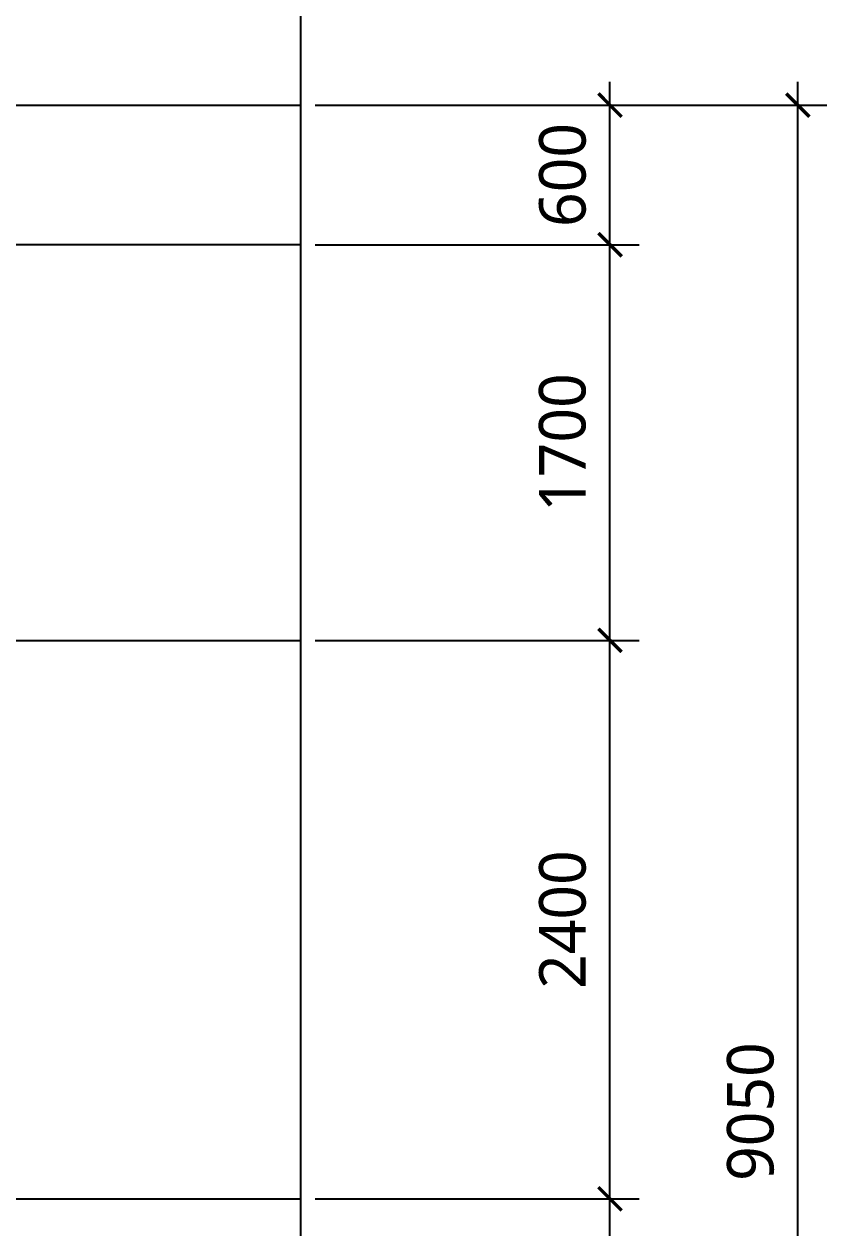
# Model space of a CAD drawing. Extents: x 11416736 to 11582377, y -14295679 to -14163266.
# Drawn here: x 11466422 to 11469875, y -14219008 to -14213835 of the extents above; entities that cross this region are included whole.
import ezdxf

# ---------------------------------------------------------------- set-up
doc = ezdxf.new("R2010")
doc.units = 0
doc.header["$LTSCALE"] = 50
doc.header["$MEASUREMENT"] = 0
doc.layers.get('0').update_dxf_attribs({"linetype": 'CONTINUOUS'})
doc.layers.get('DEFPOINTS').update_dxf_attribs({"linetype": 'CONTINUOUS'})
doc.layers.add('! 06 중심선', color=11, linetype='CONTINUOUS')
doc.layers.add('! 24 치수선', color=1, linetype='CONTINUOUS')
doc.styles.add('맑은 고딕', font='malgun.ttf')
doc.dimstyles.new('100-main', dxfattribs={"dimscale": 100, "dimtxt": 2, "dimasz": 1, "dimexe": 1.25, "dimexo": 0.625, "dimgap": 1, "dimtad": 1, "dimdec": 0, "dimtxsty": '맑은 고딕', "dimblk": 'ARCHTICK', "dimcen": 2.5, "dimdle": 1, "dimclrt": 7, "dimadec": 0, "dimazin": 0, "dimtfac": 1, "dimtdec": 0, "dimtix": 1, "dimtmove": 0, "dimatfit": 3, "dimldrblk": 'DOT', "dimfxl": 0, "dimarcsym": 0})

# ---------------------------------------------------------------- blocks, each defined once
blk = doc.blocks.new('_ARCHTICK')
at = {"color": 0, "linetype": 'ByBlock', "const_width": 0.15}
blk.add_lwpolyline([(-0.5, -0.5), (0.5, 0.5)], dxfattribs=at)
blk = doc.blocks.new('*D16')
at = {"layer": '! 24 치수선', "color": 0, "lineweight": -2}
for p, q in [((11469750.1, -14223333.5), (11469750.1, -14214083.5)), ((11467674.4, -14214183.5), (11469875.1, -14214183.5)), ((11467674.4, -14223233.5), (11469875.1, -14223233.5))]:
    blk.add_line(p, q, dxfattribs=at)
at = {"layer": 'DEFPOINTS', "color": 0}
for p in [(11467611.9, -14214183.5), (11469750.1, -14214183.5), (11467611.9, -14223233.5)]:
    blk.add_point(p, dxfattribs=at)
at = {"layer": '! 24 치수선', "color": 0, "linetype": 'ByBlock', "lineweight": -2, "xscale": 100, "yscale": 100, "zscale": 100}
for p, rotation in [((11469750.1, -14214183.5), 90), ((11469750.1, -14223233.5), 270)]:
    blk.add_blockref('_ARCHTICK', p, dxfattribs=dict(at, rotation=rotation))
at = {"layer": '! 24 치수선', "color": 7, "ltscale": 30, "insert": (11469546.8, -14218508.5), "char_height": 200, "attachment_point": 5, "rotation": 90, "style": '맑은 고딕'}
blk.add_mtext('9050', dxfattribs=at)
blk = doc.blocks.new('_Dot')
at = {"color": 0, "linetype": 'ByBlock', "lineweight": -2}
blk.add_line((-0.5, 0), (-1, 0), dxfattribs=at)
at = {"color": 0, "linetype": 'ByBlock', "const_width": 0.5}
blk.add_lwpolyline([(-0.25, 0, 1), (0.25, 0, 1)], format="xyb", close=True, dxfattribs=at)
blk = doc.blocks.new('*D17')
at = {"layer": '! 24 치수선', "color": 0, "lineweight": -2}
for p, q in [((11468942.1, -14222583.5), (11468942.1, -14218783.5)), ((11467674.4, -14218883.5), (11469067.1, -14218883.5)), ((11467674.4, -14222483.5), (11469067.1, -14222483.5))]:
    blk.add_line(p, q, dxfattribs=at)
at = {"layer": 'DEFPOINTS', "color": 0}
for p in [(11467611.9, -14218883.5), (11468942.1, -14218883.5), (11467611.9, -14222483.5)]:
    blk.add_point(p, dxfattribs=at)
at = {"layer": '! 24 치수선', "color": 0, "linetype": 'ByBlock', "lineweight": -2, "xscale": 100, "yscale": 100, "zscale": 100}
for p, rotation in [((11468942.1, -14218883.5), 90), ((11468942.1, -14222483.5), 270)]:
    blk.add_blockref('_ARCHTICK', p, dxfattribs=dict(at, rotation=rotation))
at = {"layer": '! 24 치수선', "color": 7, "ltscale": 30, "insert": (11468738.7, -14220683.5), "char_height": 200, "attachment_point": 5, "rotation": 90, "style": '맑은 고딕'}
blk.add_mtext('3600', dxfattribs=at)
blk = doc.blocks.new('*D18')
at = {"layer": '! 24 치수선', "color": 0, "lineweight": -2}
for p, q in [((11468942.1, -14216583.5), (11468942.1, -14214683.5)), ((11467674.4, -14214783.5), (11469067.1, -14214783.5)), ((11467674.4, -14216483.5), (11469067.1, -14216483.5))]:
    blk.add_line(p, q, dxfattribs=at)
at = {"layer": 'DEFPOINTS', "color": 0}
for p in [(11467611.9, -14214783.5), (11468942.1, -14214783.5), (11467611.9, -14216483.5)]:
    blk.add_point(p, dxfattribs=at)
at = {"layer": '! 24 치수선', "color": 0, "linetype": 'ByBlock', "lineweight": -2, "xscale": 100, "yscale": 100, "zscale": 100}
for p, rotation in [((11468942.1, -14214783.5), 90), ((11468942.1, -14216483.5), 270)]:
    blk.add_blockref('_ARCHTICK', p, dxfattribs=dict(at, rotation=rotation))
at = {"layer": '! 24 치수선', "color": 7, "ltscale": 30, "insert": (11468738.2, -14215633.5), "char_height": 200, "attachment_point": 5, "rotation": 90, "style": '맑은 고딕'}
blk.add_mtext('1700', dxfattribs=at)
blk = doc.blocks.new('*D19')
at = {"layer": '! 24 치수선', "color": 0, "lineweight": -2}
for p, q in [((11468942.1, -14214883.5), (11468942.1, -14214083.5)), ((11467674.4, -14214183.5), (11469067.1, -14214183.5)), ((11467674.4, -14214783.5), (11469067.1, -14214783.5))]:
    blk.add_line(p, q, dxfattribs=at)
at = {"layer": 'DEFPOINTS', "color": 0}
for p in [(11467611.9, -14214183.5), (11468942.1, -14214183.5), (11467611.9, -14214783.5)]:
    blk.add_point(p, dxfattribs=at)
at = {"layer": '! 24 치수선', "color": 0, "linetype": 'ByBlock', "lineweight": -2, "xscale": 100, "yscale": 100, "zscale": 100}
for p, rotation in [((11468942.1, -14214183.5), 90), ((11468942.1, -14214783.5), 270)]:
    blk.add_blockref('_ARCHTICK', p, dxfattribs=dict(at, rotation=rotation))
at = {"layer": '! 24 치수선', "color": 7, "ltscale": 30, "insert": (11468738.7, -14214483.5), "char_height": 200, "attachment_point": 5, "rotation": 90, "style": '맑은 고딕'}
blk.add_mtext('600', dxfattribs=at)
blk = doc.blocks.new('*D21')
at = {"layer": '! 24 치수선', "color": 0, "lineweight": -2}
for p, q in [((11468942.1, -14218983.5), (11468942.1, -14216383.5)), ((11467674.4, -14216483.5), (11469067.1, -14216483.5)), ((11467674.4, -14218883.5), (11469067.1, -14218883.5))]:
    blk.add_line(p, q, dxfattribs=at)
at = {"layer": 'DEFPOINTS', "color": 0}
for p in [(11467611.9, -14216483.5), (11468942.1, -14216483.5), (11467611.9, -14218883.5)]:
    blk.add_point(p, dxfattribs=at)
at = {"layer": '! 24 치수선', "color": 0, "linetype": 'ByBlock', "lineweight": -2, "xscale": 100, "yscale": 100, "zscale": 100}
for p, rotation in [((11468942.1, -14216483.5), 90), ((11468942.1, -14218883.5), 270)]:
    blk.add_blockref('_ARCHTICK', p, dxfattribs=dict(at, rotation=rotation))
at = {"layer": '! 24 치수선', "color": 7, "ltscale": 30, "insert": (11468738.7, -14217683.5), "char_height": 200, "attachment_point": 5, "rotation": 90, "style": '맑은 고딕'}
blk.add_mtext('2400', dxfattribs=at)

msp = doc.modelspace()

# ---------------------------------------------------------------- linework, layer by layer
at = {"layer": '! 06 중심선'}
for p, q in [((11459048.9, -14214183.5), (11467611.9, -14214183.5)), ((11467611.9, -14214783.5), (11462448.9, -14214783.5)), ((11463248.9, -14216483.5), (11467611.9, -14216483.5)), ((11463598.9, -14218883.5), (11467611.9, -14218883.5))]:
    msp.add_line(p, q, dxfattribs=at)
at = {"layer": 'DEFPOINTS', "ltscale": 30}
msp.add_lwpolyline([(11467611.9, -14212139.5), (11450415.4, -14212139.5), (11450415.4, -14224572.5), (11467611.9, -14224572.5)], close=True, dxfattribs=at)

# ---------------------------------------------------------------- dimensions: what is measured, and where the dimension line sits
at = {"layer": '! 24 치수선'}
for base, p1, picture, middle in [((11469750.1, -14214183.5), (11467611.9, -14223233.5), '*D16', (11469750.1, -14218508.5)), ((11468942.1, -14214183.5), (11467611.9, -14214783.5), '*D19', (11468942.1, -14214483.5))]:
    dim = msp.add_linear_dim(base=base, p1=p1, p2=(11467611.9, -14214183.5), angle=90, dimstyle='100-main', dxfattribs=at)
    dim.commit()
    dim.dimension.update_dxf_attribs({"geometry": picture, "text_midpoint": middle, "dimtype": 160})
for base, p1, p2, picture, middle in [((11468942.1, -14214783.5), (11467611.9, -14216483.5), (11467611.9, -14214783.5), '*D18', (11468738.2, -14215633.5)), ((11468942.1, -14216483.5), (11467611.9, -14218883.5), (11467611.9, -14216483.5), '*D21', (11468738.7, -14217683.5)), ((11468942.1, -14218883.5), (11467611.9, -14222483.5), (11467611.9, -14218883.5), '*D17', (11468738.7, -14220683.5))]:
    dim = msp.add_linear_dim(base=base, p1=p1, p2=p2, angle=90, dimstyle='100-main', dxfattribs=at)
    dim.commit()
    dim.dimension.update_dxf_attribs({"geometry": picture, "text_midpoint": middle})

doc.saveas('drawing.dxf')
